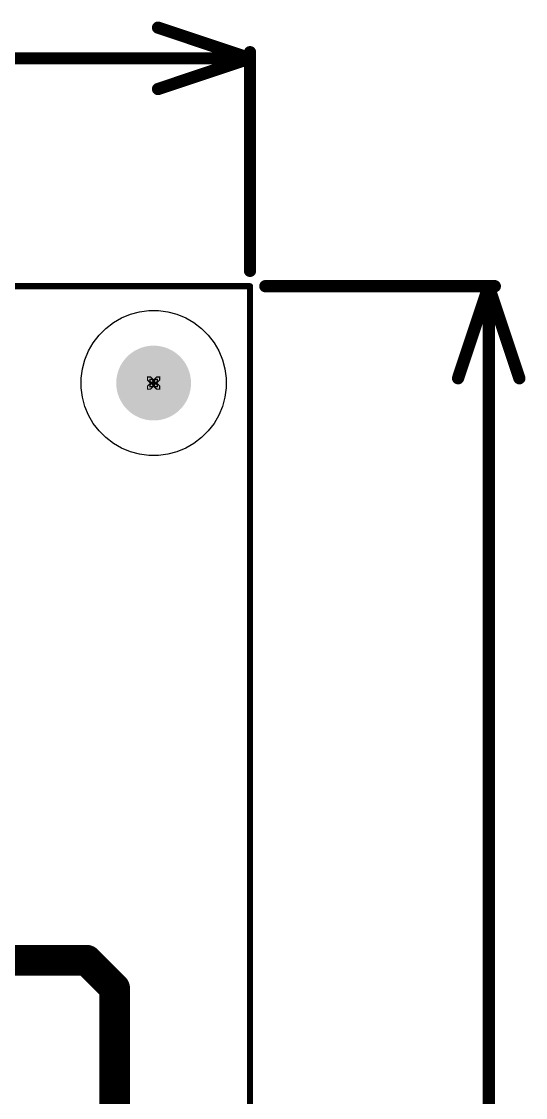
# Model space of a CAD drawing. Header units: inches. Extents: x -0.8 to 10.9, y -0.2 to 6.3.
# Drawn here: x 1.438 to 2.26, y 2.851 to 4.605 of the extents above; entities that cross this region are included whole.
import ezdxf

# ---------------------------------------------------------------- set-up
doc = ezdxf.new("R2010")
doc.units = ezdxf.units.IN
doc.header["$MEASUREMENT"] = 0
for name, color, linetype in [('Board Outline', 216, 'Continuous'), ('Bottom Layer', 5, 'Continuous'), ('Bottom Solder', 6, 'Continuous'), ('Dimensions', 6, 'Continuous'), ('Drill Drawing', 1, 'Continuous'), ('Multi-Layer', 9, 'Continuous'), ('Pad Holes', 156, 'Continuous'), ('Top Layer', 1, 'Continuous'), ('Top Solder', 216, 'Continuous')]:
    doc.layers.add(name, color=color, linetype=linetype)

msp = doc.modelspace()

# ---------------------------------------------------------------- hatches: boundary and pattern name
at = {"layer": 'Bottom Solder'}
h = msp.add_hatch(color=6, dxfattribs=at)
edge = h.paths.add_edge_path()
edge.add_arc((1.6535, 4.0157), 0.004, 0, 360)
at = {"layer": 'Pad Holes'}
h = msp.add_hatch(color=7, dxfattribs=at)
edge = h.paths.add_edge_path()
edge.add_arc((1.6535, 4.0157), 0.061, 0, 360)
at = {"layer": 'Top Solder'}
h = msp.add_hatch(color=216, dxfattribs=at)
edge = h.paths.add_edge_path()
edge.add_arc((1.6535, 4.0157), 0.004, 0, 360)

# ---------------------------------------------------------------- linework, layer by layer
at = {"layer": 'Board Outline'}
for points in [[(-0.1578, 4.1736, 0.01, 0.01, 0), (1.8107, 4.1736, 0.01, 0.01, 0)], [(1.8107, -0.1571, 0.01, 0.01, 0), (1.8107, 4.1736, 0.01, 0.01, 0)]]:
    msp.add_lwpolyline(points, format="xyseb", dxfattribs=at)
msp.add_lwpolyline([(1.8082, 4.1736, 0.005, 0.005, 1), (1.8132, 4.1736, 0.005, 0.005, 1)], format="xyseb", close=True, dxfattribs=at)
msp.add_lwpolyline([(1.8082, 4.1736, 0.005, 0.005, 1), (1.8132, 4.1736, 0.005, 0.005, 1)], format="xyseb", close=True, dxfattribs=at)
at = {"layer": 'Bottom Layer'}
for p, q in [((1.5878, 4.1142), (1.6012, 4.1219)), ((1.6012, 4.1219), (1.6155, 4.1278)), ((1.6155, 4.1278), (1.6305, 4.1318)), ((1.6305, 4.1318), (1.6458, 4.1339)), ((1.6458, 4.1339), (1.6535, 4.1339)), ((1.6535, 4.1339), (1.6535, 4.1339)), ((1.6535, 4.1339), (1.6613, 4.1339)), ((1.6613, 4.1339), (1.6766, 4.1318)), ((1.6766, 4.1318), (1.6916, 4.1278)), ((1.6916, 4.1278), (1.7059, 4.1219)), ((1.7059, 4.1219), (1.7193, 4.1142)), ((1.5646, 4.0938), (1.5755, 4.1047)), ((1.5755, 4.1047), (1.5878, 4.1142)), ((1.7193, 4.1142), (1.7316, 4.1047)), ((1.7316, 4.1047), (1.7425, 4.0938)), ((1.5551, 4.0815), (1.5646, 4.0938)), ((1.7425, 4.0938), (1.752, 4.0815)), ((1.5474, 4.0681), (1.5551, 4.0815)), ((1.752, 4.0815), (1.7597, 4.0681)), ((1.5375, 4.0388), (1.5415, 4.0538)), ((1.5415, 4.0538), (1.5474, 4.0681)), ((1.7597, 4.0681), (1.7656, 4.0538)), ((1.7656, 4.0538), (1.7696, 4.0388)), ((1.5354, 4.0235), (1.5375, 4.0388)), ((1.7696, 4.0388), (1.7717, 4.0235)), ((1.5354, 4.0157), (1.5354, 4.0235)), ((1.7717, 4.0235), (1.7717, 4.0157)), ((1.5354, 4.008), (1.5354, 4.0157)), ((1.5375, 3.9927), (1.5354, 4.008)), ((1.7717, 4.008), (1.7696, 3.9927)), ((1.7717, 4.0157), (1.7717, 4.008)), ((1.5415, 3.9777), (1.5375, 3.9927)), ((1.7696, 3.9927), (1.7656, 3.9777)), ((1.5474, 3.9634), (1.5415, 3.9777)), ((1.5551, 3.95), (1.5474, 3.9634)), ((1.7597, 3.9634), (1.752, 3.95)), ((1.7656, 3.9777), (1.7597, 3.9634)), ((1.5646, 3.9377), (1.5551, 3.95)), ((1.752, 3.95), (1.7425, 3.9377)), ((1.5755, 3.9268), (1.5646, 3.9377)), ((1.7425, 3.9377), (1.7316, 3.9268)), ((1.5878, 3.9173), (1.5755, 3.9268)), ((1.6012, 3.9096), (1.5878, 3.9173)), ((1.7193, 3.9173), (1.7059, 3.9096)), ((1.7316, 3.9268), (1.7193, 3.9173)), ((1.6155, 3.9037), (1.6012, 3.9096)), ((1.6305, 3.8997), (1.6155, 3.9037)), ((1.6458, 3.8976), (1.6305, 3.8997)), ((1.6535, 3.8976), (1.6458, 3.8976)), ((1.6613, 3.8976), (1.6535, 3.8976)), ((1.6766, 3.8997), (1.6613, 3.8976)), ((1.6916, 3.9037), (1.6766, 3.8997)), ((1.7059, 3.9096), (1.6916, 3.9037))]:
    msp.add_line(p, q, dxfattribs=at)
for points in [[(0.927, 3.075, 0.05, 0.05, 0), (1.5444, 3.075, 0.05, 0.05, 0)], [(1.5444, 3.075, 0.05, 0.05, 0), (1.59, 3.0294, 0.05, 0.05, 0)], [(1.59, 2.7045, 0.05, 0.05, 0), (1.59, 3.0294, 0.05, 0.05, 0)]]:
    msp.add_lwpolyline(points, format="xyseb", dxfattribs=at)
for points in [[(1.5319, 3.075, 0.025, 0.025, 1), (1.5569, 3.075, 0.025, 0.025, 1)], [(1.5319, 3.075, 0.025, 0.025, 1), (1.5569, 3.075, 0.025, 0.025, 1)], [(1.5775, 3.0294, 0.025, 0.025, 1), (1.6025, 3.0294, 0.025, 0.025, 1)], [(1.5775, 3.0294, 0.025, 0.025, 1), (1.6025, 3.0294, 0.025, 0.025, 1)]]:
    msp.add_lwpolyline(points, format="xyseb", close=True, dxfattribs=at)
at = {"layer": 'Dimensions'}
for points in [[(1.6607, 4.595, 0.02, 0.02, 0), (1.8107, 4.545, 0.02, 0.02, 0)], [(1.8107, 4.1986, 0.02, 0.02, 0), (1.8107, 4.555, 0.02, 0.02, 0)], [(1.1513, 4.545, 0.02, 0.02, 0), (1.8107, 4.545, 0.02, 0.02, 0)], [(1.6607, 4.495, 0.02, 0.02, 0), (1.8107, 4.545, 0.02, 0.02, 0)], [(1.8357, 4.1736, 0.02, 0.02, 0), (2.21, 4.1736, 0.02, 0.02, 0)], [(2.15, 4.0236, 0.02, 0.02, 0), (2.2, 4.1736, 0.02, 0.02, 0)], [(2.2, 4.1736, 0.02, 0.02, 0), (2.25, 4.0236, 0.02, 0.02, 0)], [(2.2, 2.3665, 0.02, 0.02, 0), (2.2, 4.1736, 0.02, 0.02, 0)]]:
    msp.add_lwpolyline(points, format="xyseb", dxfattribs=at)
for points in [[(1.6557, 4.595, 0.01, 0.01, 1), (1.6657, 4.595, 0.01, 0.01, 1)], [(1.8057, 4.555, 0.01, 0.01, 1), (1.8157, 4.555, 0.01, 0.01, 1)], [(1.8057, 4.545, 0.01, 0.01, 1), (1.8157, 4.545, 0.01, 0.01, 1)], [(1.8057, 4.545, 0.01, 0.01, 1), (1.8157, 4.545, 0.01, 0.01, 1)], [(1.8057, 4.545, 0.01, 0.01, 1), (1.8157, 4.545, 0.01, 0.01, 1)], [(1.6557, 4.495, 0.01, 0.01, 1), (1.6657, 4.495, 0.01, 0.01, 1)], [(1.8057, 4.1986, 0.01, 0.01, 1), (1.8157, 4.1986, 0.01, 0.01, 1)], [(1.8307, 4.1736, 0.01, 0.01, 1), (1.8407, 4.1736, 0.01, 0.01, 1)], [(2.195, 4.1736, 0.01, 0.01, 1), (2.205, 4.1736, 0.01, 0.01, 1)], [(2.195, 4.1736, 0.01, 0.01, 1), (2.205, 4.1736, 0.01, 0.01, 1)], [(2.195, 4.1736, 0.01, 0.01, 1), (2.205, 4.1736, 0.01, 0.01, 1)], [(2.205, 4.1736, 0.01, 0.01, 1), (2.215, 4.1736, 0.01, 0.01, 1)], [(2.145, 4.0236, 0.01, 0.01, 1), (2.155, 4.0236, 0.01, 0.01, 1)], [(2.245, 4.0236, 0.01, 0.01, 1), (2.255, 4.0236, 0.01, 0.01, 1)]]:
    msp.add_lwpolyline(points, format="xyseb", close=True, dxfattribs=at)
at = {"layer": 'Drill Drawing'}
for points in [[(1.6435, 4.0207, 0.002, 0.002, 0), (1.6435, 4.0257, 0.002, 0.002, 0)], [(1.6435, 4.0257, 0.002, 0.002, 0), (1.6485, 4.0257, 0.002, 0.002, 0)], [(1.6435, 4.0207, 0.002, 0.002, 0), (1.6485, 4.0157, 0.002, 0.002, 0)], [(1.6435, 4.0107, 0.002, 0.002, 0), (1.6485, 4.0157, 0.002, 0.002, 0)], [(1.6475, 4.0187, 0.002, 0.002, 0), (1.6475, 4.0217, 0.002, 0.002, 0)], [(1.6475, 4.0217, 0.002, 0.002, 0), (1.6505, 4.0217, 0.002, 0.002, 0)], [(1.6475, 4.0187, 0.002, 0.002, 0), (1.6505, 4.0157, 0.002, 0.002, 0)], [(1.6475, 4.0127, 0.002, 0.002, 0), (1.6505, 4.0157, 0.002, 0.002, 0)], [(1.6485, 4.0257, 0.002, 0.002, 0), (1.6535, 4.0207, 0.002, 0.002, 0)], [(1.6505, 4.0217, 0.002, 0.002, 0), (1.6535, 4.0187, 0.002, 0.002, 0)], [(1.6535, 4.0207, 0.002, 0.002, 0), (1.6585, 4.0257, 0.002, 0.002, 0)], [(1.6535, 4.0187, 0.002, 0.002, 0), (1.6565, 4.0217, 0.002, 0.002, 0)], [(1.6565, 4.0217, 0.002, 0.002, 0), (1.6595, 4.0217, 0.002, 0.002, 0)], [(1.6565, 4.0157, 0.002, 0.002, 0), (1.6595, 4.0187, 0.002, 0.002, 0)], [(1.6565, 4.0157, 0.002, 0.002, 0), (1.6595, 4.0127, 0.002, 0.002, 0)], [(1.6585, 4.0257, 0.002, 0.002, 0), (1.6635, 4.0257, 0.002, 0.002, 0)], [(1.6585, 4.0157, 0.002, 0.002, 0), (1.6635, 4.0207, 0.002, 0.002, 0)], [(1.6585, 4.0157, 0.002, 0.002, 0), (1.6635, 4.0107, 0.002, 0.002, 0)], [(1.6595, 4.0187, 0.002, 0.002, 0), (1.6595, 4.0217, 0.002, 0.002, 0)], [(1.6635, 4.0207, 0.002, 0.002, 0), (1.6635, 4.0257, 0.002, 0.002, 0)], [(1.6435, 4.0057, 0.002, 0.002, 0), (1.6435, 4.0107, 0.002, 0.002, 0)], [(1.6435, 4.0057, 0.002, 0.002, 0), (1.6485, 4.0057, 0.002, 0.002, 0)], [(1.6475, 4.0097, 0.002, 0.002, 0), (1.6475, 4.0127, 0.002, 0.002, 0)], [(1.6475, 4.0097, 0.002, 0.002, 0), (1.6505, 4.0097, 0.002, 0.002, 0)], [(1.6485, 4.0057, 0.002, 0.002, 0), (1.6535, 4.0107, 0.002, 0.002, 0)], [(1.6505, 4.0097, 0.002, 0.002, 0), (1.6535, 4.0127, 0.002, 0.002, 0)], [(1.6535, 4.0127, 0.002, 0.002, 0), (1.6565, 4.0097, 0.002, 0.002, 0)], [(1.6535, 4.0107, 0.002, 0.002, 0), (1.6585, 4.0057, 0.002, 0.002, 0)], [(1.6565, 4.0097, 0.002, 0.002, 0), (1.6595, 4.0097, 0.002, 0.002, 0)], [(1.6585, 4.0057, 0.002, 0.002, 0), (1.6635, 4.0057, 0.002, 0.002, 0)], [(1.6595, 4.0097, 0.002, 0.002, 0), (1.6595, 4.0127, 0.002, 0.002, 0)], [(1.6635, 4.0057, 0.002, 0.002, 0), (1.6635, 4.0107, 0.002, 0.002, 0)]]:
    msp.add_lwpolyline(points, format="xyseb", dxfattribs=at)
for points in [[(1.643, 4.0257, 0.001, 0.001, 1), (1.644, 4.0257, 0.001, 0.001, 1)], [(1.643, 4.0257, 0.001, 0.001, 1), (1.644, 4.0257, 0.001, 0.001, 1)], [(1.643, 4.0207, 0.001, 0.001, 1), (1.644, 4.0207, 0.001, 0.001, 1)], [(1.643, 4.0207, 0.001, 0.001, 1), (1.644, 4.0207, 0.001, 0.001, 1)], [(1.647, 4.0217, 0.001, 0.001, 1), (1.648, 4.0217, 0.001, 0.001, 1)], [(1.647, 4.0217, 0.001, 0.001, 1), (1.648, 4.0217, 0.001, 0.001, 1)], [(1.647, 4.0187, 0.001, 0.001, 1), (1.648, 4.0187, 0.001, 0.001, 1)], [(1.647, 4.0187, 0.001, 0.001, 1), (1.648, 4.0187, 0.001, 0.001, 1)], [(1.648, 4.0257, 0.001, 0.001, 1), (1.649, 4.0257, 0.001, 0.001, 1)], [(1.648, 4.0257, 0.001, 0.001, 1), (1.649, 4.0257, 0.001, 0.001, 1)], [(1.648, 4.0157, 0.001, 0.001, 1), (1.649, 4.0157, 0.001, 0.001, 1)], [(1.648, 4.0157, 0.001, 0.001, 1), (1.649, 4.0157, 0.001, 0.001, 1)], [(1.65, 4.0217, 0.001, 0.001, 1), (1.651, 4.0217, 0.001, 0.001, 1)], [(1.65, 4.0217, 0.001, 0.001, 1), (1.651, 4.0217, 0.001, 0.001, 1)], [(1.65, 4.0157, 0.001, 0.001, 1), (1.651, 4.0157, 0.001, 0.001, 1)], [(1.65, 4.0157, 0.001, 0.001, 1), (1.651, 4.0157, 0.001, 0.001, 1)], [(1.653, 4.0207, 0.001, 0.001, 1), (1.654, 4.0207, 0.001, 0.001, 1)], [(1.653, 4.0207, 0.001, 0.001, 1), (1.654, 4.0207, 0.001, 0.001, 1)], [(1.653, 4.0187, 0.001, 0.001, 1), (1.654, 4.0187, 0.001, 0.001, 1)], [(1.653, 4.0187, 0.001, 0.001, 1), (1.654, 4.0187, 0.001, 0.001, 1)], [(1.656, 4.0217, 0.001, 0.001, 1), (1.657, 4.0217, 0.001, 0.001, 1)], [(1.656, 4.0217, 0.001, 0.001, 1), (1.657, 4.0217, 0.001, 0.001, 1)], [(1.656, 4.0157, 0.001, 0.001, 1), (1.657, 4.0157, 0.001, 0.001, 1)], [(1.656, 4.0157, 0.001, 0.001, 1), (1.657, 4.0157, 0.001, 0.001, 1)], [(1.658, 4.0257, 0.001, 0.001, 1), (1.659, 4.0257, 0.001, 0.001, 1)], [(1.658, 4.0257, 0.001, 0.001, 1), (1.659, 4.0257, 0.001, 0.001, 1)], [(1.658, 4.0157, 0.001, 0.001, 1), (1.659, 4.0157, 0.001, 0.001, 1)], [(1.658, 4.0157, 0.001, 0.001, 1), (1.659, 4.0157, 0.001, 0.001, 1)], [(1.659, 4.0217, 0.001, 0.001, 1), (1.66, 4.0217, 0.001, 0.001, 1)], [(1.659, 4.0217, 0.001, 0.001, 1), (1.66, 4.0217, 0.001, 0.001, 1)], [(1.659, 4.0187, 0.001, 0.001, 1), (1.66, 4.0187, 0.001, 0.001, 1)], [(1.659, 4.0187, 0.001, 0.001, 1), (1.66, 4.0187, 0.001, 0.001, 1)], [(1.663, 4.0257, 0.001, 0.001, 1), (1.664, 4.0257, 0.001, 0.001, 1)], [(1.663, 4.0257, 0.001, 0.001, 1), (1.664, 4.0257, 0.001, 0.001, 1)], [(1.663, 4.0207, 0.001, 0.001, 1), (1.664, 4.0207, 0.001, 0.001, 1)], [(1.663, 4.0207, 0.001, 0.001, 1), (1.664, 4.0207, 0.001, 0.001, 1)], [(1.643, 4.0107, 0.001, 0.001, 1), (1.644, 4.0107, 0.001, 0.001, 1)], [(1.643, 4.0107, 0.001, 0.001, 1), (1.644, 4.0107, 0.001, 0.001, 1)], [(1.643, 4.0057, 0.001, 0.001, 1), (1.644, 4.0057, 0.001, 0.001, 1)], [(1.643, 4.0057, 0.001, 0.001, 1), (1.644, 4.0057, 0.001, 0.001, 1)], [(1.647, 4.0127, 0.001, 0.001, 1), (1.648, 4.0127, 0.001, 0.001, 1)], [(1.647, 4.0127, 0.001, 0.001, 1), (1.648, 4.0127, 0.001, 0.001, 1)], [(1.647, 4.0097, 0.001, 0.001, 1), (1.648, 4.0097, 0.001, 0.001, 1)], [(1.647, 4.0097, 0.001, 0.001, 1), (1.648, 4.0097, 0.001, 0.001, 1)], [(1.648, 4.0057, 0.001, 0.001, 1), (1.649, 4.0057, 0.001, 0.001, 1)], [(1.648, 4.0057, 0.001, 0.001, 1), (1.649, 4.0057, 0.001, 0.001, 1)], [(1.65, 4.0097, 0.001, 0.001, 1), (1.651, 4.0097, 0.001, 0.001, 1)], [(1.65, 4.0097, 0.001, 0.001, 1), (1.651, 4.0097, 0.001, 0.001, 1)], [(1.653, 4.0127, 0.001, 0.001, 1), (1.654, 4.0127, 0.001, 0.001, 1)], [(1.653, 4.0127, 0.001, 0.001, 1), (1.654, 4.0127, 0.001, 0.001, 1)], [(1.653, 4.0107, 0.001, 0.001, 1), (1.654, 4.0107, 0.001, 0.001, 1)], [(1.653, 4.0107, 0.001, 0.001, 1), (1.654, 4.0107, 0.001, 0.001, 1)], [(1.656, 4.0097, 0.001, 0.001, 1), (1.657, 4.0097, 0.001, 0.001, 1)], [(1.656, 4.0097, 0.001, 0.001, 1), (1.657, 4.0097, 0.001, 0.001, 1)], [(1.658, 4.0057, 0.001, 0.001, 1), (1.659, 4.0057, 0.001, 0.001, 1)], [(1.658, 4.0057, 0.001, 0.001, 1), (1.659, 4.0057, 0.001, 0.001, 1)], [(1.659, 4.0127, 0.001, 0.001, 1), (1.66, 4.0127, 0.001, 0.001, 1)], [(1.659, 4.0127, 0.001, 0.001, 1), (1.66, 4.0127, 0.001, 0.001, 1)], [(1.659, 4.0097, 0.001, 0.001, 1), (1.66, 4.0097, 0.001, 0.001, 1)], [(1.659, 4.0097, 0.001, 0.001, 1), (1.66, 4.0097, 0.001, 0.001, 1)], [(1.663, 4.0107, 0.001, 0.001, 1), (1.664, 4.0107, 0.001, 0.001, 1)], [(1.663, 4.0107, 0.001, 0.001, 1), (1.664, 4.0107, 0.001, 0.001, 1)], [(1.663, 4.0057, 0.001, 0.001, 1), (1.664, 4.0057, 0.001, 0.001, 1)], [(1.663, 4.0057, 0.001, 0.001, 1), (1.664, 4.0057, 0.001, 0.001, 1)]]:
    msp.add_lwpolyline(points, format="xyseb", close=True, dxfattribs=at)
at = {"layer": 'Multi-Layer'}
for p, q in [((1.5878, 4.1142), (1.6012, 4.1219)), ((1.6012, 4.1219), (1.6155, 4.1278)), ((1.6155, 4.1278), (1.6305, 4.1318)), ((1.6305, 4.1318), (1.6458, 4.1339)), ((1.6458, 4.1339), (1.6535, 4.1339)), ((1.6535, 4.1339), (1.6535, 4.1339)), ((1.6535, 4.1339), (1.6613, 4.1339)), ((1.6613, 4.1339), (1.6766, 4.1318)), ((1.6766, 4.1318), (1.6916, 4.1278)), ((1.6916, 4.1278), (1.7059, 4.1219)), ((1.7059, 4.1219), (1.7193, 4.1142)), ((1.5646, 4.0938), (1.5755, 4.1047)), ((1.5755, 4.1047), (1.5878, 4.1142)), ((1.7193, 4.1142), (1.7316, 4.1047)), ((1.7316, 4.1047), (1.7425, 4.0938)), ((1.5551, 4.0815), (1.5646, 4.0938)), ((1.7425, 4.0938), (1.752, 4.0815)), ((1.5474, 4.0681), (1.5551, 4.0815)), ((1.752, 4.0815), (1.7597, 4.0681)), ((1.5375, 4.0388), (1.5415, 4.0538)), ((1.5415, 4.0538), (1.5474, 4.0681)), ((1.7597, 4.0681), (1.7656, 4.0538)), ((1.7656, 4.0538), (1.7696, 4.0388)), ((1.5354, 4.0235), (1.5375, 4.0388)), ((1.7696, 4.0388), (1.7717, 4.0235)), ((1.5354, 4.0157), (1.5354, 4.0235)), ((1.7717, 4.0235), (1.7717, 4.0157)), ((1.5354, 4.008), (1.5354, 4.0157)), ((1.5375, 3.9927), (1.5354, 4.008)), ((1.7717, 4.008), (1.7696, 3.9927)), ((1.7717, 4.0157), (1.7717, 4.008)), ((1.5415, 3.9777), (1.5375, 3.9927)), ((1.7696, 3.9927), (1.7656, 3.9777)), ((1.5474, 3.9634), (1.5415, 3.9777)), ((1.5551, 3.95), (1.5474, 3.9634)), ((1.7597, 3.9634), (1.752, 3.95)), ((1.7656, 3.9777), (1.7597, 3.9634)), ((1.5646, 3.9377), (1.5551, 3.95)), ((1.752, 3.95), (1.7425, 3.9377)), ((1.5755, 3.9268), (1.5646, 3.9377)), ((1.7425, 3.9377), (1.7316, 3.9268)), ((1.5878, 3.9173), (1.5755, 3.9268)), ((1.6012, 3.9096), (1.5878, 3.9173)), ((1.7193, 3.9173), (1.7059, 3.9096)), ((1.7316, 3.9268), (1.7193, 3.9173)), ((1.6155, 3.9037), (1.6012, 3.9096)), ((1.6305, 3.8997), (1.6155, 3.9037)), ((1.6458, 3.8976), (1.6305, 3.8997)), ((1.6535, 3.8976), (1.6458, 3.8976)), ((1.6613, 3.8976), (1.6535, 3.8976)), ((1.6766, 3.8997), (1.6613, 3.8976)), ((1.6916, 3.9037), (1.6766, 3.8997)), ((1.7059, 3.9096), (1.6916, 3.9037))]:
    msp.add_line(p, q, dxfattribs=at)
at = {"layer": 'Top Layer'}
msp.add_lwpolyline([(1.6535, 4.0157, 0.005, 0.005, 0), (1.6535, 4.0157, 0.005, 0.005, 0)], format="xyseb", dxfattribs=at)
msp.add_lwpolyline([(1.6523, 4.0157, 0.0025, 0.0025, 1), (1.6548, 4.0157, 0.0025, 0.0025, 1)], format="xyseb", close=True, dxfattribs=at)
msp.add_lwpolyline([(1.6523, 4.0157, 0.0025, 0.0025, 1), (1.6548, 4.0157, 0.0025, 0.0025, 1)], format="xyseb", close=True, dxfattribs=at)

doc.saveas('drawing.dxf')
